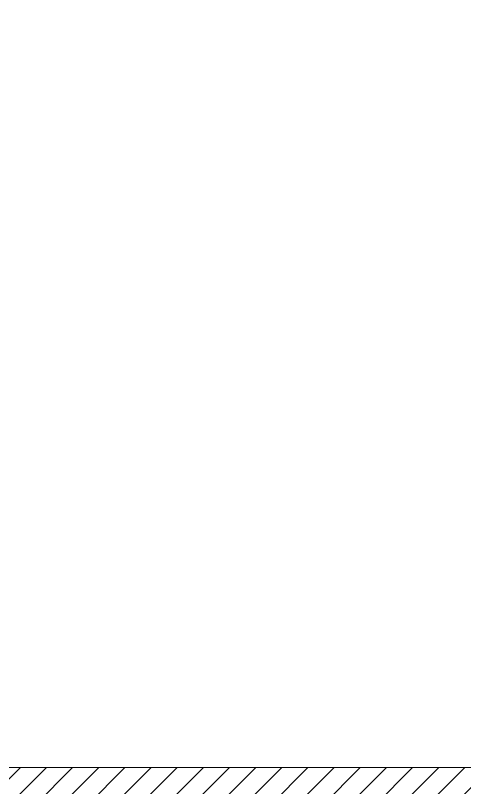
# Model space of a CAD drawing. Header units: millimetres. Extents: x 2085 to 2829, y 1347 to 1643.
# Drawn here: x 2165.377 to 2166.919, y 1607.744 to 1610.398 of the extents above; entities that cross this region are included whole.
import ezdxf

# ---------------------------------------------------------------- set-up
doc = ezdxf.new("R2010")
doc.units = ezdxf.units.MM
doc.layers.get('0').update_dxf_attribs({"color": 251, "lineweight": 9})
for name, color, linetype, lineweight in [('A-ESTRUCTURA-HATCH', 251, 'Continuous', 13), ('A-ESTRUCTURA-MUROS', 251, 'Continuous', 13), ('A-MURO ALTO', 251, 'Continuous', 13)]:
    doc.layers.add(name, color=color, linetype=linetype, lineweight=lineweight)

# ---------------------------------------------------------------- blocks, each defined once
blk = doc.blocks.new('estructuras sotano 1')
at = {"layer": 'A-ESTRUCTURA-HATCH'}
h = blk.add_hatch(dxfattribs=at)
h.set_pattern_fill('ANSI31', color=256, scale=0.02)
h.set_pattern_definition([(45, (-226278.28786, -8188240.62345), (-0.04490128060535, 0.04490128060535), [])])
h.paths.add_polyline_path([(13.08, 0.25), (13.08, 11.25), (15.015, 11.25), (15.015, 11.5), (11.98, 11.5), (11.98, 11.25), (12.83, 11.25), (12.83, 8.8215), (0.25, 8.8215), (0.25, 11.25), (4.22, 11.25), (4.22, 11.5), (0, 11.5), (0, 0.25), (0.25, 0.25), (0.25, 2.7299), (12.8238, 2.7299), (12.8238, 2.9799), (0.25, 2.9799), (0.25, 5.38), (12.8234, 5.38), (12.8234, 5.63), (0.25, 5.63), (0.25, 8.5715), (12.83, 8.5715), (12.83, 0.25)])
h.paths.add_polyline_path([(4.47, 11.5), (11.43, 11.5), (11.43, 11.25), (4.47, 11.25)], flags=17)
h.paths.add_polyline_path([(19.19, 11.5), (26.15, 11.5), (26.15, 11.25), (21.84, 11.25), (21.84, 9.1504), (27.24, 9.1504), (27.24, 11.25), (26.4, 11.25), (26.4, 11.5), (27.49, 11.5), (27.49, 0.25), (27.24, 0.25), (27.24, 4.7254), (26.4, 4.7254), (26.4, 4.9754), (27.24, 4.9754), (27.24, 8.9004), (19.19, 8.9004), (19.19, 5.25), (18.94, 5.25), (18.94, 9.1504), (21.59, 9.1504), (21.59, 11.25), (19.19, 11.25)])
h.paths.add_polyline_path([(19.19, 4.9754), (26.15, 4.9754), (26.15, 4.7254), (19.19, 4.7254)], flags=17)
h.paths.add_polyline_path([(18.94, 4.55), (19.19, 4.55), (19.19, 0.25), (18.94, 0.25)], flags=17)
at = {"layer": 'A-ESTRUCTURA-MUROS'}
blk.add_lwpolyline([(19.19, 4.9754), (26.15, 4.9754)], dxfattribs=at)

msp = doc.modelspace()

# ---------------------------------------------------------------- linework, layer by layer
at = {"transparency": 33554559}
msp.add_lwpolyline([(2172.4409, 1607.8132), (2172.4409, 1611.7382), (2164.3909, 1611.7382), (2164.391, 1607.8132), (2171.351, 1607.8132), (2171.351, 1608.0878), (2171.601, 1608.0878), (2171.601, 1607.8132)], close=True, dxfattribs=at)
at = {"layer": 'A-MURO ALTO'}
msp.add_lwpolyline([(2164.391, 1607.8132), (2171.351, 1607.8132)], dxfattribs=at)

# ---------------------------------------------------------------- block references
msp.add_blockref('estructuras sotano 1', (2145.201, 1602.8378))

doc.saveas('drawing.dxf')
